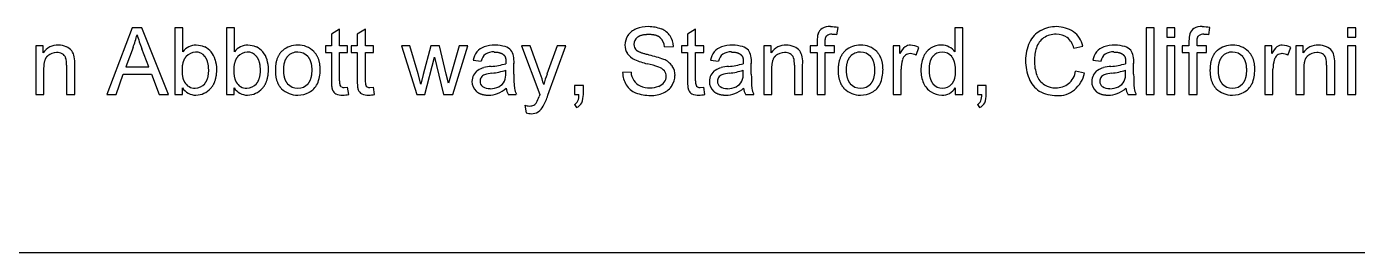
# Model space of a CAD drawing. Extents: x -405 to 419, y -611 to 453.
# Drawn here: x -38.1 to 124.2, y -522.6 to -495 of the extents above; entities that cross this region are included whole.
import ezdxf

# ---------------------------------------------------------------- set-up
doc = ezdxf.new("R2010")
doc.units = 0
doc.header["$MEASUREMENT"] = 0
doc.layers.add('DEFAULT', color=7, linetype='Continuous')

msp = doc.modelspace()

# ---------------------------------------------------------------- linework, layer by layer
at = {"layer": 'DEFAULT', "color": 7}
for p, q in [((-25.23, -495.14), (-28.32, -503.26)), ((-24.06, -495.14), (-25.23, -495.14)), ((-20.8, -503.26), (-24.06, -495.14)), ((-19.05, -495.14), (-20.03, -495.14)), ((-20.03, -495.14), (-20.03, -503.26)), ((-19.05, -498.06), (-19.05, -495.14)), ((-12.75, -495.14), (-13.73, -495.14)), ((-13.73, -495.14), (-13.73, -503.26)), ((-12.75, -498.06), (-12.75, -495.14)), ((0.06, -495.3), (-0.93, -495.9)), ((-0.93, -495.9), (-0.93, -497.35)), ((0.06, -497.35), (0.06, -495.3)), ((3.21, -495.3), (2.22, -495.9)), ((2.22, -495.9), (2.22, -497.35)), ((3.21, -497.35), (3.21, -495.3)), ((43.49, -495.3), (42.5, -495.9)), ((42.5, -495.9), (42.5, -497.35)), ((43.49, -497.35), (43.49, -495.3)), ((60.71, -495.98), (60.86, -495.09)), ((76.09, -495.14), (75.1, -495.14)), ((75.1, -495.14), (75.1, -498.07)), ((76.09, -503.26), (76.09, -495.14)), ((99.43, -495.14), (98.44, -495.14)), ((98.44, -495.14), (98.44, -503.26)), ((99.43, -503.26), (99.43, -495.14)), ((101.94, -495.14), (100.95, -495.14)), ((100.95, -495.14), (100.95, -496.27)), ((100.95, -496.27), (101.94, -496.27)), ((101.94, -496.27), (101.94, -495.14)), ((106.06, -495.98), (106.21, -495.09)), ((124, -495.14), (123.01, -495.14)), ((123.01, -495.14), (123.01, -496.27)), ((123.01, -496.27), (124, -496.27)), ((124, -496.27), (124, -495.14)), ((-36.09, -497.35), (-36.97, -497.35)), ((-36.97, -497.35), (-36.97, -503.26)), ((-36.09, -498.19), (-36.09, -497.35)), ((-25.13, -497.54), (-26.01, -499.91)), ((-23.19, -499.91), (-24.06, -497.68)), ((-0.93, -497.35), (-1.67, -497.35)), ((-1.67, -497.35), (-1.67, -498.14)), ((-1.67, -498.14), (-0.93, -498.14)), ((-0.93, -498.14), (-0.93, -501.55)), ((1.04, -497.35), (0.06, -497.35)), ((0.06, -501.6), (0.06, -498.14)), ((0.06, -498.14), (1.04, -498.14)), ((1.04, -498.14), (1.04, -497.35)), ((2.22, -497.35), (1.49, -497.35)), ((1.49, -497.35), (1.49, -498.14)), ((1.49, -498.14), (2.22, -498.14)), ((2.22, -498.14), (2.22, -501.55)), ((4.19, -497.35), (3.21, -497.35)), ((3.21, -501.6), (3.21, -498.14)), ((3.21, -498.14), (4.19, -498.14)), ((4.19, -498.14), (4.19, -497.35)), ((8.64, -497.35), (7.62, -497.35)), ((7.62, -497.35), (9.47, -503.26)), ((9.64, -500.76), (8.64, -497.35)), ((11.19, -497.35), (10.26, -500.83)), ((12.24, -497.35), (11.19, -497.35)), ((13.07, -500.79), (12.24, -497.35)), ((14.66, -497.35), (13.66, -500.77)), ((13.88, -503.26), (15.69, -497.35)), ((15.69, -497.35), (14.66, -497.35)), ((23.31, -497.35), (22.27, -497.35)), ((22.27, -497.35), (24.48, -503.27)), ((24.54, -500.71), (23.31, -497.35)), ((26.6, -497.35), (25.36, -500.8)), ((25.48, -503.38), (27.64, -497.35)), ((27.64, -497.35), (26.6, -497.35)), ((39.7, -497.45), (40.78, -497.4)), ((42.5, -497.35), (41.76, -497.35)), ((41.76, -497.35), (41.76, -498.14)), ((41.76, -498.14), (42.5, -498.14)), ((42.5, -498.14), (42.5, -501.55)), ((44.47, -497.35), (43.49, -497.35)), ((43.49, -501.6), (43.49, -498.14)), ((43.49, -498.14), (44.47, -498.14)), ((44.47, -498.14), (44.47, -497.35)), ((52.7, -497.35), (51.81, -497.35)), ((51.81, -497.35), (51.81, -503.26)), ((52.7, -498.19), (52.7, -497.35)), ((58.31, -497.35), (57.47, -497.35)), ((57.47, -497.35), (57.47, -498.14)), ((57.47, -498.14), (58.31, -498.14)), ((58.31, -496.73), (58.31, -497.35)), ((58.31, -498.14), (58.31, -503.26)), ((59.29, -497.35), (59.29, -496.82)), ((60.43, -497.35), (59.29, -497.35)), ((59.29, -503.26), (59.29, -498.14)), ((59.29, -498.14), (60.43, -498.14)), ((60.43, -498.14), (60.43, -497.35)), ((68.4, -497.35), (67.57, -497.35)), ((67.57, -497.35), (67.57, -503.26)), ((68.4, -498.28), (68.4, -497.35)), ((70.37, -498.47), (70.72, -497.55)), ((89.63, -497.62), (90.71, -497.37)), ((101.94, -497.35), (100.95, -497.35)), ((100.95, -497.35), (100.95, -503.26)), ((101.94, -503.26), (101.94, -497.35)), ((103.66, -497.35), (102.82, -497.35)), ((102.82, -497.35), (102.82, -498.14)), ((102.82, -498.14), (103.66, -498.14)), ((103.66, -496.73), (103.66, -497.35)), ((103.66, -498.14), (103.66, -503.26)), ((104.64, -497.35), (104.64, -496.82)), ((105.78, -497.35), (104.64, -497.35)), ((104.64, -503.26), (104.64, -498.14)), ((104.64, -498.14), (105.78, -498.14)), ((105.78, -498.14), (105.78, -497.35)), ((113.75, -497.35), (112.92, -497.35)), ((112.92, -497.35), (112.92, -503.26)), ((113.75, -498.28), (113.75, -497.35)), ((115.72, -498.47), (116.07, -497.55)), ((117.59, -497.35), (116.71, -497.35)), ((116.71, -497.35), (116.71, -503.26)), ((117.59, -498.19), (117.59, -497.35)), ((124, -497.35), (123.01, -497.35)), ((123.01, -497.35), (123.01, -503.26)), ((124, -503.26), (124, -497.35)), ((-33.23, -499.7), (-33.23, -503.26)), ((-32.24, -503.26), (-32.24, -499.65)), ((10.46, -503.26), (11.65, -498.71)), ((11.65, -498.71), (11.89, -499.74)), ((11.89, -499.74), (12.73, -503.26)), ((16.36, -499.07), (17.34, -499.22)), ((20.34, -499.26), (20.34, -499.52)), ((21.33, -500.78), (21.33, -499.47)), ((45.31, -499.07), (46.29, -499.22)), ((49.3, -499.26), (49.29, -499.52)), ((50.28, -500.78), (50.28, -499.47)), ((55.55, -499.7), (55.55, -503.26)), ((56.54, -503.26), (56.54, -499.65)), ((91.94, -499.07), (92.93, -499.22)), ((95.93, -499.26), (95.92, -499.52)), ((96.91, -500.78), (96.91, -499.47)), ((120.45, -499.7), (120.45, -503.26)), ((121.44, -503.26), (121.44, -499.65)), ((-35.99, -503.26), (-35.99, -500.07)), ((-27.17, -503.26), (-26.32, -500.8)), ((-26.32, -500.8), (-22.86, -500.8)), ((-26.01, -499.91), (-23.19, -499.91)), ((-22.86, -500.8), (-21.95, -503.26)), ((9.96, -502.03), (9.64, -500.76)), ((10.26, -500.83), (9.96, -502.03)), ((13.33, -501.91), (13.07, -500.79)), ((13.66, -500.77), (13.33, -501.91)), ((20.34, -500.67), (20.34, -500.31)), ((35.61, -500.55), (34.58, -500.6)), ((49.29, -500.67), (49.3, -500.31)), ((52.79, -503.26), (52.79, -500.07)), ((68.55, -503.26), (68.55, -500.19)), ((90.91, -500.68), (89.82, -500.41)), ((95.92, -500.67), (95.93, -500.31)), ((113.9, -503.26), (113.9, -500.19)), ((117.69, -503.26), (117.69, -500.07)), ((-19.1, -503.26), (-19.1, -502.47)), ((-12.79, -503.26), (-12.79, -502.47)), ((0.61, -502.42), (1.04, -502.39)), ((1.19, -503.27), (1.04, -502.39)), ((3.76, -502.42), (4.19, -502.39)), ((4.34, -503.27), (4.19, -502.39)), ((29.8, -502.18), (28.72, -502.18)), ((28.72, -502.18), (28.72, -503.26)), ((29.8, -503.26), (29.8, -502.18)), ((44.04, -502.42), (44.47, -502.39)), ((44.62, -503.27), (44.47, -502.39)), ((75.15, -502.46), (75.15, -503.26)), ((78.94, -502.18), (77.86, -502.18)), ((77.86, -502.18), (77.86, -503.26)), ((78.94, -503.26), (78.94, -502.18)), ((-36.97, -503.26), (-35.99, -503.26)), ((-33.23, -503.26), (-32.24, -503.26)), ((-28.32, -503.26), (-27.17, -503.26)), ((-21.95, -503.26), (-20.8, -503.26)), ((-20.03, -503.26), (-19.1, -503.26)), ((-13.73, -503.26), (-12.79, -503.26)), ((9.47, -503.26), (10.46, -503.26)), ((12.73, -503.26), (13.88, -503.26)), ((20.64, -503.26), (21.62, -503.26)), ((22.66, -504.6), (22.81, -505.51)), ((24.48, -503.27), (24.39, -503.52)), ((28.72, -503.26), (29.25, -503.26)), ((28.72, -504.49), (28.96, -504.88)), ((49.59, -503.26), (50.58, -503.26)), ((51.81, -503.26), (52.79, -503.26)), ((55.55, -503.26), (56.54, -503.26)), ((58.31, -503.26), (59.29, -503.26)), ((67.57, -503.26), (68.55, -503.26)), ((75.15, -503.26), (76.09, -503.26)), ((77.86, -503.26), (78.4, -503.26)), ((77.86, -504.49), (78.1, -504.88)), ((96.22, -503.26), (97.21, -503.26)), ((98.44, -503.26), (99.43, -503.26)), ((100.95, -503.26), (101.94, -503.26)), ((103.66, -503.26), (104.64, -503.26)), ((112.92, -503.26), (113.9, -503.26)), ((116.71, -503.26), (117.69, -503.26)), ((120.45, -503.26), (121.44, -503.26)), ((123.01, -503.26), (124, -503.26)), ((-325.34, -522.58), (336.89, -522.58))]:
    msp.add_line(p, q, dxfattribs=at)
for centre, radius, start, end in [((37.73, -499.14), 4.15, 90.0639, 111.0896), ((37.66, -499.88), 4.89, 70.1762, 89.2287), ((59.76, -496.55), 1.57, 83.9294, 122.6947), ((59.41, -503.96), 8.98, 80.7315, 86.6924), ((87.47, -498.92), 3.93, 89.2537, 118.9672), ((87.49, -498.75), 3.76, 56.5073, 89.406), ((105.11, -496.55), 1.57, 83.9294, 122.6947), ((104.76, -503.96), 8.98, 80.7315, 86.6924), ((-40.67, -491.79), 16.57, 339.6908, 345.3739), ((1.83, -488), 27.64, 196.7694, 200.503), ((37.04, -497.26), 2.17, 147.069, 179.3086), ((37.01, -497.27), 2.15, 110.9771, 146.3372), ((37.16, -497.21), 1.21, 129.7455, 177.2055), ((38.06, -497.53), 1.63, 2.865, 48.4107), ((38.46, -497.43), 2.32, 34.2285, 68.2899), ((38.45, -497.43), 2.33, 0.7633, 34.0157), ((62.03, -496.73), 3.72, 166.382, 180), ((59.6, -496.29), 1.27, 122.6947, 159.5997), ((60.03, -496.8), 0.885, 84.2529, 128.634), ((60.1, -499.36), 3.43, 79.8312, 89.6716), ((87.12, -498.33), 3.25, 118.6041, 154.1895), ((87.18, -498.2), 2.21, 124.3331, 163.6165), ((87.38, -498.5), 2.58, 87.9445, 124.3331), ((87.56, -498.07), 2.15, 54.2333, 92.178), ((87.2, -498.24), 2.51, 14.5088, 49.8763), ((87.82, -498), 2.96, 12.4622, 54.003), ((107.38, -496.73), 3.72, 166.382, 180), ((104.95, -496.29), 1.27, 122.6947, 159.5997), ((105.38, -496.8), 0.885, 84.2529, 128.634), ((105.45, -499.36), 3.43, 79.8312, 89.6716), ((-34.33, -499.36), 2.11, 87.2845, 146.2068), ((-34.4, -499.93), 1.79, 91.3493, 129.2112), ((-34.42, -499.46), 1.32, 59.8033, 91.0567), ((-34.21, -499.66), 2.41, 67.033, 90.6453), ((-33.92, -499), 1.69, 38.6312, 67.033), ((-33.88, -498.91), 1.6, 8.2267, 37.0598), ((-17.45, -499.23), 1.98, 89.1825, 143.752), ((-17.42, -499.73), 1.64, 92.6085, 138.8057), ((-17.49, -499.54), 1.45, 38.9329, 90.1993), ((-17.46, -500.02), 2.76, 67.111, 89.1825), ((-17.28, -499.48), 2.2, 39.5555, 66.0235), ((-17.68, -499.77), 2.69, 16.0448, 38.9655), ((-11.15, -499.23), 1.98, 89.1825, 143.752), ((-11.12, -499.73), 1.64, 92.6085, 138.8057), ((-11.19, -499.54), 1.45, 38.9329, 90.1993), ((-11.16, -500.02), 2.76, 67.111, 89.1825), ((-10.98, -499.48), 2.2, 39.5555, 66.0235), ((-11.37, -499.77), 2.69, 16.0448, 38.9655), ((-5.13, -499.91), 2.66, 88.0574, 130.9181), ((-5.05, -499.76), 1.67, 89.5466, 137.8781), ((-4.94, -499.87), 2.62, 44.2284, 92.022), ((-5.08, -499.86), 1.77, 43.3854, 88.6831), ((18.74, -499.51), 2.42, 143.3297, 169.7508), ((18.28, -499.3), 1.93, 107.8039, 139.9189), ((19.02, -501.61), 4.36, 89.8285, 107.8039), ((18.77, -499.88), 1.8, 85.7241, 120.8615), ((18.94, -502.25), 5, 74.604, 88.9459), ((19.75, -499.01), 1.66, 42.813, 71.707), ((19.73, -498.86), 1.58, 10.8946, 38.3814), ((36.56, -497.3), 1.69, 177.7755, 214.2127), ((36.9, -497.12), 2.08, 213.0337, 245.6365), ((36.96, -497.16), 1, 179.8113, 226.0727), ((47.7, -499.51), 2.42, 143.3297, 169.7508), ((47.23, -499.3), 1.93, 107.8039, 139.9189), ((47.97, -501.61), 4.36, 89.8285, 107.8039), ((47.72, -499.88), 1.8, 85.7241, 120.8615), ((47.89, -502.25), 5, 74.604, 88.9459), ((48.7, -499.01), 1.66, 42.813, 71.707), ((48.68, -498.86), 1.58, 10.8946, 38.3814), ((54.45, -499.36), 2.11, 87.2845, 146.2068), ((54.38, -499.93), 1.79, 91.3493, 129.2112), ((54.36, -499.46), 1.32, 59.8033, 91.0567), ((54.57, -499.66), 2.41, 67.033, 90.6453), ((54.86, -499), 1.69, 38.6312, 67.033), ((54.9, -498.91), 1.6, 8.2267, 37.0598), ((63.52, -499.91), 2.66, 88.0574, 130.9181), ((63.59, -499.76), 1.67, 89.5466, 137.8781), ((63.7, -499.87), 2.62, 44.2284, 92.022), ((63.57, -499.86), 1.77, 43.3854, 88.6831), ((70.61, -499.32), 2.44, 130.0046, 154.7373), ((69.68, -498.37), 1.12, 89.68, 124.8136), ((69.67, -499.25), 1.99, 58.4405, 89.68), ((73.47, -499.61), 2.38, 123.7468, 158.1111), ((73.42, -499.58), 2.33, 88.8915, 123.1799), ((73.57, -499.62), 1.53, 90.8263, 139.4361), ((73.44, -499.47), 2.22, 63.8331, 89.3382), ((73.52, -499.66), 1.57, 40.1881, 89.213), ((73.5, -499.23), 1.98, 35.7261, 62.1226), ((89.27, -499.18), 5.55, 155.9605, 179.5693), ((90.14, -499.2), 5.34, 162.2947, 179.2952), ((94.33, -499.51), 2.42, 143.3297, 169.7508), ((93.86, -499.3), 1.93, 107.8039, 139.9189), ((94.6, -501.61), 4.36, 89.8285, 107.8039), ((94.35, -499.88), 1.8, 85.7241, 120.8615), ((94.53, -502.25), 5, 74.604, 88.9459), ((95.33, -499.01), 1.66, 42.813, 71.707), ((95.31, -498.86), 1.58, 10.8946, 38.3814), ((108.87, -499.91), 2.66, 88.0574, 130.9181), ((108.94, -499.76), 1.67, 89.5466, 137.8781), ((109.05, -499.87), 2.62, 44.2284, 92.022), ((108.92, -499.86), 1.77, 43.3854, 88.6831), ((115.96, -499.32), 2.44, 130.0046, 154.7373), ((115.03, -498.37), 1.12, 89.68, 124.8136), ((115.03, -499.25), 1.99, 58.4405, 89.68), ((119.35, -499.36), 2.11, 87.2845, 146.2068), ((119.28, -499.93), 1.79, 91.3493, 129.2112), ((119.26, -499.46), 1.32, 59.8033, 91.0567), ((119.47, -499.66), 2.41, 67.033, 90.6453), ((119.76, -499), 1.69, 38.6312, 67.033), ((119.8, -498.91), 1.6, 8.2267, 37.0598), ((-34.23, -499.14), 0.95, 21.1259, 59.8033), ((-36.86, -499.7), 3.63, 360, 14.4655), ((-35.95, -499.37), 3.72, 355.7385, 10.722), ((-19, -500.22), 4.09, 0.0834, 16.9962), ((-12.7, -500.22), 4.09, 0.0834, 16.9962), ((18.84, -499.49), 1.52, 130.7415, 169.7849), ((18.89, -504.65), 4.81, 94.0566, 104.8841), ((17.46, -489.24), 10.67, 275.8486, 285.6635), ((15.8, -499.32), 5.54, 358.4155, 7.869), ((39.47, -491.23), 8.5, 246.2406, 257.2318), ((33.32, -517.24), 18.22, 71.8466, 76.4489), ((34.17, -514.09), 16.05, 70.2349, 76.7922), ((38.78, -501.09), 2.26, 34.3049, 68.6184), ((39.18, -500.87), 1.8, 356.6861, 35.7275), ((47.79, -499.49), 1.52, 130.7415, 169.7849), ((47.84, -504.65), 4.81, 94.0566, 104.8841), ((46.41, -489.24), 10.67, 275.8486, 285.6635), ((44.75, -499.32), 5.54, 358.4155, 7.869), ((54.55, -499.14), 0.95, 21.1259, 59.8033), ((51.92, -499.7), 3.63, 0, 14.4655), ((52.83, -499.37), 3.72, 355.7385, 10.722), ((72.83, -500.2), 4.28, 164.0511, 179.8056), ((69.73, -499.31), 1.06, 128.197, 164.236), ((69.64, -499.2), 0.91, 89.3984, 128.3448), ((69.64, -499.88), 1.59, 62.5871, 89.3984), ((75.89, -500.41), 4.93, 160.0329, 178.8737), ((89.86, -499.06), 6.14, 180.7102, 201.5832), ((90.38, -499.12), 5.58, 180.0991, 198.9839), ((94.42, -499.49), 1.52, 130.7415, 169.7849), ((94.47, -504.65), 4.81, 94.0566, 104.8841), ((93.04, -489.24), 10.67, 275.8486, 285.6635), ((91.38, -499.32), 5.54, 358.4155, 7.869), ((118.18, -500.2), 4.28, 164.0511, 179.8056), ((115.08, -499.31), 1.06, 128.197, 164.236), ((114.99, -499.2), 0.91, 89.3984, 128.3448), ((114.99, -499.88), 1.59, 62.5871, 89.3984), ((119.45, -499.14), 0.95, 21.1259, 59.8033), ((116.82, -499.7), 3.63, 0, 14.4655), ((117.73, -499.37), 3.72, 355.7385, 10.722), ((-7.13, -500.22), 4.83, 338.4383, 0), ((18.06, -501.74), 1.85, 153.1882, 178.4089), ((17.87, -501.71), 1.67, 124.2557, 150.9623), ((18.23, -502.28), 2.34, 104.3996, 123.8809), ((18.05, -501.67), 0.86, 146.3777, 179.2704), ((18.05, -501.69), 0.874, 110.6622, 145.1698), ((18.83, -503.69), 3.02, 93.4116, 111.0674), ((17.89, -493.15), 7.56, 275.7367, 288.9073), ((18.09, -500.79), 2.26, 337.605, 3.0771), ((47, -500.78), 25.68, 180, 183.9056), ((8.97, -506.41), 16.58, 15.2168, 20.0916), ((40.38, -506.23), 15.97, 160.1267, 164.8323), ((37.42, -500.57), 2.84, 180.623, 212.3737), ((37.99, -500.36), 2.39, 184.5761, 210.6355), ((38.54, -501.33), 1.48, 38.7895, 71.8466), ((38.72, -501.08), 1.17, 323.997, 0.7598), ((38.68, -501.07), 1.21, 359.9157, 33.2214), ((38.61, -500.93), 2.36, 327.6116, 358.9469), ((47.01, -501.74), 1.85, 153.1882, 178.4089), ((46.82, -501.71), 1.67, 124.2557, 150.9623), ((47.19, -502.28), 2.34, 104.3996, 123.8809), ((47.01, -501.67), 0.86, 146.3777, 179.2704), ((47.01, -501.69), 0.874, 110.6622, 145.1698), ((47.78, -503.69), 3.02, 93.4116, 111.0674), ((46.85, -493.15), 7.56, 275.7367, 288.9073), ((47.04, -500.79), 2.26, 337.605, 3.0771), ((75.96, -500.78), 25.68, 180, 183.9056), ((61.51, -500.22), 4.83, 338.4383, 0), ((74.65, -500.38), 3.68, 178.8504, 204.2711), ((87.16, -500.17), 3.22, 200.9037, 236.9507), ((87.25, -500.15), 2.29, 200.2714, 238.3095), ((87.49, -500.13), 2.35, 309.0396, 353.1767), ((87.35, -499.92), 3.64, 310.0563, 348.0066), ((93.65, -501.74), 1.85, 153.1882, 178.4089), ((93.45, -501.71), 1.67, 124.2557, 150.9623), ((93.82, -502.28), 2.34, 104.3996, 123.8809), ((93.64, -501.67), 0.86, 146.3777, 179.2704), ((93.64, -501.69), 0.874, 110.6622, 145.1698), ((94.41, -503.69), 3.02, 93.4116, 111.0674), ((93.48, -493.15), 7.56, 275.7367, 288.9073), ((93.67, -500.79), 2.26, 337.605, 3.0771), ((122.59, -500.78), 25.68, 180, 183.9056), ((106.86, -500.22), 4.83, 338.4383, 0), ((-17.45, -501.38), 1.98, 213.3965, 269.6622), ((-17.55, -501.02), 1.5, 209.6156, 270.1993), ((-17.62, -500.88), 1.64, 272.6085, 318.8057), ((-17.52, -500.84), 2.52, 271.4317, 317.5688), ((-11.15, -501.38), 1.98, 213.3965, 269.6622), ((-11.25, -501.02), 1.5, 209.6156, 270.1993), ((-11.32, -500.88), 1.64, 272.6085, 318.8057), ((-11.22, -500.84), 2.52, 271.4317, 317.5688), ((-5.01, -500.41), 2.95, 227.1598, 269.5177), ((-5, -500.74), 1.78, 223.5351, 268.834), ((-5.03, -500.85), 1.67, 269.8908, 318.1555), ((-5.03, -500.41), 2.95, 269.96, 298.5097), ((-4.77, -500.9), 2.39, 298.5097, 332.688), ((0, -502.41), 0.863, 201.6066, 243.489), ((1.85, -501.71), 1.8, 176.4529, 194.2167), ((0.49, -501.99), 0.415, 202.6693, 238.8668), ((0.58, -501.79), 0.637, 242.1482, 273.3385), ((3.15, -502.41), 0.863, 201.6066, 243.489), ((5, -501.71), 1.8, 176.4529, 194.2167), ((3.64, -501.99), 0.415, 202.6693, 238.8668), ((3.73, -501.79), 0.637, 242.1482, 273.3385), ((17.79, -501.71), 1.58, 179.0111, 228.057), ((17.95, -501.7), 0.757, 177.0396, 234.214), ((18.33, -501.17), 1.4, 234.214, 274.0031), ((18.45, -500.26), 2.31, 269.4019, 296.7023), ((18.02, -499.83), 3.59, 291.5015, 311.4367), ((18.79, -500.93), 1.56, 296.7023, 332.7151), ((22.25, -502.31), 1.87, 186.3945, 210.4754), ((23.8, -502.15), 2.44, 188.9477, 206.992), ((37.08, -500.85), 2.41, 211.1246, 247.9211), ((37.42, -500.57), 1.79, 214.1558, 247.3411), ((38.09, -497.63), 5.77, 250.5687, 269.0952), ((37.96, -499.27), 3.2, 247.3411, 269.5697), ((37.88, -499.12), 3.35, 270.9021, 289.2691), ((38.03, -499.61), 3.8, 269.6011, 293.6581), ((38.42, -500.83), 1.56, 291.261, 322.9338), ((38.57, -500.85), 2.45, 293.8078, 326.6481), ((43.43, -502.41), 0.863, 201.6066, 243.489), ((45.28, -501.71), 1.8, 176.4529, 194.2167), ((43.92, -501.99), 0.415, 202.6693, 238.8668), ((44.01, -501.79), 0.637, 242.1482, 273.3385), ((46.74, -501.71), 1.58, 179.0111, 228.057), ((46.9, -501.7), 0.757, 177.0396, 234.214), ((47.28, -501.17), 1.4, 234.214, 274.0031), ((47.4, -500.26), 2.31, 269.4019, 296.7023), ((46.97, -499.83), 3.59, 291.5015, 311.4367), ((47.74, -500.93), 1.56, 296.7023, 332.7151), ((51.2, -502.31), 1.87, 186.3945, 210.4754), ((52.75, -502.15), 2.44, 188.9477, 206.992), ((63.63, -500.41), 2.95, 227.1598, 269.5177), ((63.64, -500.74), 1.78, 223.5351, 268.834), ((63.61, -500.85), 1.67, 269.8908, 318.1555), ((63.61, -500.41), 2.95, 269.96, 298.5097), ((63.87, -500.9), 2.39, 298.5097, 332.688), ((73.6, -500.85), 2.54, 204.2909, 236.563), ((73.62, -500.59), 2.77, 239.3499, 267.5545), ((73.6, -501.01), 1.51, 219.4529, 269.5151), ((73.58, -501.53), 1.83, 267.5545, 329.3813), ((73.56, -500.95), 1.57, 271.2489, 318.2989), ((87.5, -499.04), 4.37, 241.3162, 270.5482), ((87.41, -499.86), 2.61, 238.6356, 270.5853), ((87.42, -499.9), 2.57, 270.2944, 307.0909), ((87.75, -500.41), 3.01, 265.9562, 310.0563), ((93.37, -501.71), 1.58, 179.0111, 228.057), ((93.53, -501.7), 0.757, 177.0396, 234.214), ((93.91, -501.17), 1.4, 234.214, 274.0031), ((94.03, -500.26), 2.31, 269.4019, 296.7023), ((93.6, -499.83), 3.59, 291.5015, 311.4367), ((94.37, -500.93), 1.56, 296.7023, 332.7151), ((97.83, -502.31), 1.87, 186.3945, 210.4754), ((99.38, -502.15), 2.44, 188.9477, 206.992), ((108.98, -500.41), 2.95, 227.1598, 269.5177), ((108.99, -500.74), 1.78, 223.5351, 268.834), ((108.96, -500.85), 1.67, 269.8908, 318.1555), ((108.96, -500.41), 2.95, 269.96, 298.5097), ((109.22, -500.9), 2.39, 298.5097, 332.688), ((0.42, -501.4), 1.96, 245.7392, 270.8384), ((0.39, -499.75), 3.61, 270.8384, 282.8007), ((3.57, -501.4), 1.96, 245.7392, 270.8384), ((3.54, -499.75), 3.61, 270.8384, 282.8007), ((18.33, -500.62), 2.74, 267.895, 291.5015), ((23.28, -502.46), 2.23, 253.7312, 268.6254), ((23.26, -503.5), 1.19, 268.6254, 294.9973), ((23.32, -503.78), 0.908, 299.2462, 328.0638), ((19.67, -502.02), 4.96, 333.1128, 342.4306), ((23.18, -503.8), 1.94, 304.8084, 332.8153), ((15.5, -499.81), 10.6, 332.6087, 340.3203), ((28.3, -503.71), 0.886, 297.7122, 336.0383), ((28.4, -503.65), 1.36, 294.6122, 332.2223), ((27.11, -503.3), 2.15, 339.0442, 1.0396), ((27.09, -503.26), 2.71, 337.8199, 0), ((43.85, -501.4), 1.96, 245.7392, 270.8384), ((43.82, -499.75), 3.61, 270.8384, 282.8007), ((47.28, -500.62), 2.74, 267.895, 291.5015), ((77.45, -503.71), 0.886, 297.7122, 336.0383), ((77.54, -503.65), 1.36, 294.6122, 332.2223), ((76.25, -503.3), 2.15, 339.0442, 1.0396), ((76.23, -503.26), 2.71, 337.8199, 360), ((93.91, -500.62), 2.74, 267.895, 291.5015), ((23.52, -503.42), 2.21, 251.1329, 268.4591), ((23.5, -504.12), 1.51, 268.4591, 301.7556)]:
    msp.add_arc(centre, radius, start, end, dxfattribs=at)
for points in [[(36.39, -496.28), (36.82, -495.92), (37.77, -495.92)], [(37.77, -495.92), (38.7, -495.91), (39.15, -496.31)], [(59.29, -496.82), (59.29, -496.3), (59.48, -496.11)], [(104.64, -496.82), (104.64, -496.3), (104.83, -496.11)], [(-6.87, -497.9), (-7.77, -498.68), (-7.77, -500.31)], [(-2.31, -500.22), (-2.3, -498.83), (-3.07, -498.04)], [(18.9, -498.09), (19.67, -498.09), (20.06, -498.42)], [(37.84, -498.47), (36.57, -498.16), (36.26, -497.88)], [(47.86, -498.09), (48.62, -498.09), (49.01, -498.42)], [(61.77, -497.9), (60.87, -498.68), (60.87, -500.31)], [(66.34, -500.22), (66.34, -498.83), (65.57, -498.04)], [(94.49, -498.09), (95.25, -498.09), (95.64, -498.42)], [(107.12, -497.9), (106.22, -498.68), (106.22, -500.31)], [(111.69, -500.22), (111.69, -498.83), (110.92, -498.04)], [(-35.99, -500.07), (-35.98, -498.95), (-35.53, -498.54)], [(-18.66, -498.65), (-19.15, -499.21), (-19.15, -500.26)], [(-15.9, -500.3), (-15.92, -499.18), (-16.37, -498.63)], [(-12.35, -498.65), (-12.84, -499.21), (-12.84, -500.26)], [(-9.59, -500.3), (-9.61, -499.18), (-10.06, -498.63)], [(-6.29, -498.64), (-6.79, -499.19), (-6.79, -500.3)], [(-3.29, -500.27), (-3.3, -499.21), (-3.79, -498.64)], [(20.06, -498.42), (20.36, -498.67), (20.34, -499.26)], [(49.01, -498.42), (49.31, -498.67), (49.3, -499.26)], [(52.79, -500.07), (52.8, -498.95), (53.25, -498.54)], [(62.35, -498.64), (61.85, -499.19), (61.85, -500.3)], [(65.35, -500.27), (65.34, -499.21), (64.85, -498.64)], [(72.41, -498.62), (71.95, -499.16), (71.95, -500.31)], [(75.2, -500.39), (75.18, -499.22), (74.72, -498.65)], [(95.64, -498.42), (95.94, -498.67), (95.93, -499.26)], [(107.7, -498.64), (107.21, -499.19), (107.21, -500.3)], [(110.7, -500.27), (110.69, -499.21), (110.2, -498.64)], [(117.69, -500.07), (117.7, -498.95), (118.15, -498.54)], [(-19.15, -500.26), (-19.15, -501.3), (-18.85, -501.76)], [(-16.39, -501.96), (-15.9, -501.41), (-15.9, -500.3)], [(-15.66, -502.54), (-14.92, -501.72), (-14.91, -500.22)], [(-12.84, -500.26), (-12.84, -501.3), (-12.55, -501.76)], [(-10.08, -501.96), (-9.59, -501.41), (-9.59, -500.3)], [(-9.36, -502.54), (-8.62, -501.72), (-8.61, -500.22)], [(-7.77, -500.31), (-7.78, -501.79), (-7.02, -502.57)], [(-6.79, -500.3), (-6.78, -501.41), (-6.29, -501.97)], [(-3.79, -501.97), (-3.29, -501.41), (-3.29, -500.27)], [(60.87, -500.31), (60.86, -501.79), (61.62, -502.57)], [(61.85, -500.3), (61.86, -501.41), (62.35, -501.97)], [(64.85, -501.97), (65.35, -501.41), (65.35, -500.27)], [(71.95, -500.31), (71.97, -501.4), (72.44, -501.97)], [(74.73, -502), (75.2, -501.47), (75.2, -500.39)], [(106.22, -500.31), (106.21, -501.79), (106.98, -502.57)], [(107.21, -500.3), (107.21, -501.41), (107.7, -501.97)], [(110.2, -501.97), (110.7, -501.41), (110.7, -500.27)], [(-0.93, -501.55), (-0.93, -502.45), (-0.81, -502.73)], [(2.22, -501.55), (2.22, -502.45), (2.34, -502.73)], [(16.73, -502.89), (17.26, -503.35), (18.23, -503.36)], [(42.5, -501.55), (42.5, -502.45), (42.62, -502.73)], [(45.69, -502.89), (46.21, -503.35), (47.18, -503.36)], [(92.32, -502.89), (92.84, -503.35), (93.81, -503.36)]]:
    msp.add_open_spline(points, degree=2, dxfattribs=at)

doc.saveas('drawing.dxf')
